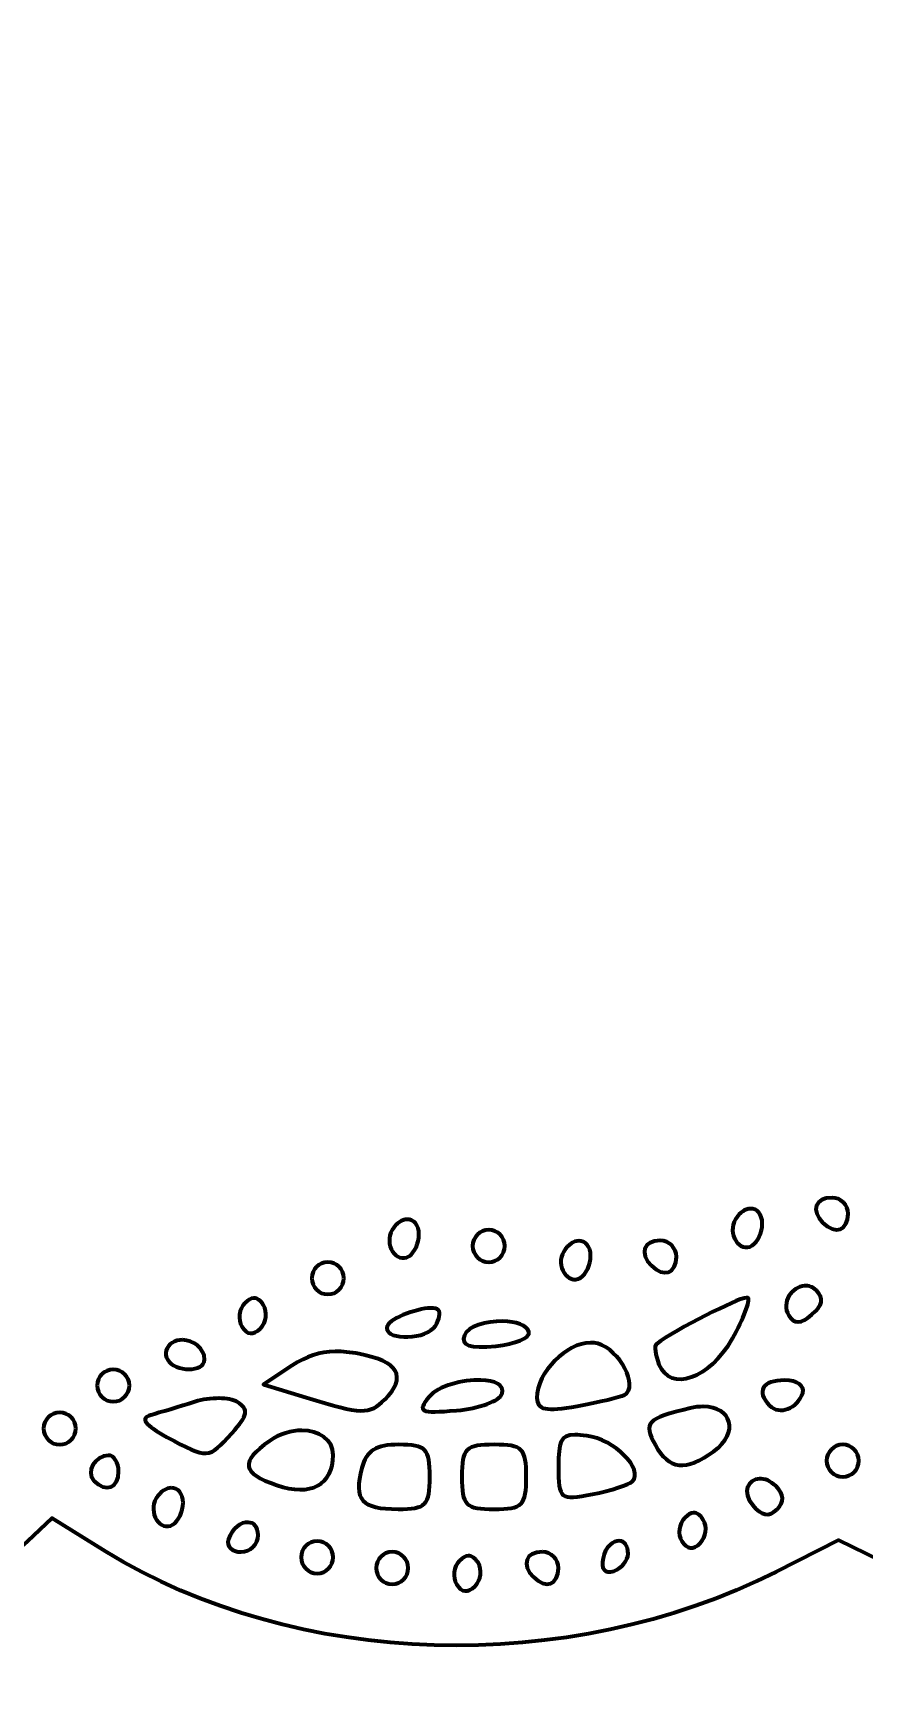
# Model space of a CAD drawing. Header units: centimetres. Extents: x -25.2 to 25.1, y -12.7 to 12.5.
# Drawn here: x 12.63 to 18.87, y -12.68 to -0.36 of the extents above; entities that cross this region are included whole.
import ezdxf

# ---------------------------------------------------------------- set-up
doc = ezdxf.new("R2010")
doc.units = ezdxf.units.CM
doc.header["$MEASUREMENT"] = 0
doc.layers.add('Layer 1', color=7, linetype='Continuous')

msp = doc.modelspace()

# ---------------------------------------------------------------- linework, layer by layer
at = {"layer": 'Layer 1', "color": 72, "lineweight": 90}
for points, knots in [([(15.97372, 12.15449), (15.01323, 12.15637), (13.79512, 11.83764), (13.165, 11.42027), (13.165, 11.42027), (13.165, 11.42027), (12.79541, 11.17553), (12.79541, 11.17553), (12.79541, 11.17553), (12.79541, 11.17553), (12.5548, 11.3781), (12.5548, 11.3781), (12.5548, 11.3781), (12.0029, 11.8425), (10.53138, 12.19604), (9.44182, 12.12637), (9.44182, 12.12637), (8.75205, 12.08227), (7.72787, 11.78745), (7.25901, 11.49798), (7.25901, 11.49798), (7.25901, 11.49798), (6.99525, 11.3351), (6.99525, 11.3351), (6.99525, 11.3351), (6.99525, 11.3351), (6.53471, 11.55256), (6.53471, 11.55256), (6.53471, 11.55256), (5.49151, 12.04654), (4.5113, 12.09186), (3.27785, 11.70221), (3.27785, 11.70221), (2.58334, 11.48282), (2.32917, 11.48005), (1.4299, 11.68237), (1.4299, 11.68237), (1.17685, 11.7393), (0.94386, 11.76022), (0.91231, 11.72867), (0.91231, 11.72867), (0.88077, 11.69713), (0.91677, 11.40903), (0.99169, 11.08871), (0.99169, 11.08871), (1.16692, 10.33949), (1.16186, 10.03309), (0.96606, 9.464), (0.96606, 9.464), (0.54953, 8.25332), (0.63291, 6.8823), (1.18021, 5.95579), (1.18021, 5.95579), (1.31665, 5.72481), (1.31479, 5.70869), (1.10414, 5.29268), (1.10414, 5.29268), (0.59396, 4.28511), (0.44234, 3.45432), (0.56009, 2.31942), (0.56009, 2.31942), (0.64808, 1.47137), (0.86025, 0.7816), (1.20501, 0.22425), (1.20501, 0.22425), (1.20501, 0.22425), (1.44231, -0.1594), (1.44231, -0.1594), (1.44231, -0.1594), (1.44231, -0.1594), (1.20584, -0.53147), (1.20584, -0.53147), (1.20584, -0.53147), (0.68324, -1.35552), (0.41308, -2.73081), (0.55844, -3.82305), (0.55844, -3.82305), (0.65767, -4.56877), (0.7609, -4.90956), (1.08265, -5.5445), (1.08265, -5.5445), (1.08265, -5.5445), (1.29928, -5.97114), (1.29928, -5.97114), (1.29928, -5.97114), (1.29928, -5.97114), (1.09836, -6.42424), (1.09836, -6.42424), (1.09836, -6.42424), (0.78966, -7.11935), (0.70163, -7.54019), (0.70893, -8.28542), (0.70893, -8.28542), (0.71381, -8.78426), (0.77115, -9.14122), (0.9206, -9.6042), (0.9206, -9.6042), (1.16006, -10.34605), (1.17318, -10.67596), (0.99336, -11.39179), (0.99336, -11.39179), (0.81706, -12.09368), (0.86728, -12.13846), (1.62753, -11.96064), (1.62753, -11.96064), (2.39756, -11.78054), (2.57565, -11.78852), (3.33823, -12.04002), (3.33823, -12.04002), (3.83925, -12.20525), (4.14299, -12.25307), (4.70662, -12.25417), (4.70662, -12.25417), (5.49235, -12.2557), (5.89935, -12.16717), (6.5678, -11.85068), (6.5678, -11.85068), (6.98206, -11.65453), (7.00885, -11.65172), (7.20776, -11.78205), (7.20776, -11.78205), (7.51543, -11.98364), (8.40173, -12.30212), (8.87712, -12.3815), (8.87712, -12.3815), (9.4754, -12.48139), (9.88142, -12.48129), (10.59608, -12.38233), (10.59608, -12.38233), (11.30936, -12.28356), (12.32215, -11.91974), (12.59368, -11.66465), (12.59368, -11.66465), (12.59368, -11.66465), (12.77558, -11.4935), (12.77558, -11.4935), (12.77558, -11.4935), (12.77558, -11.4935), (13.17824, -11.74155), (13.17824, -11.74155), (13.17824, -11.74155), (14.60991, -12.62246), (16.64542, -12.68387), (18.21111, -11.89369), (18.21111, -11.89369), (18.21111, -11.89369), (18.67909, -11.65805), (18.67909, -11.65805), (18.67909, -11.65805), (18.67909, -11.65805), (19.09829, -11.8631), (19.09829, -11.8631), (19.09829, -11.8631), (20.09898, -12.35269), (21.21311, -12.4052), (22.3692, -12.01689), (22.3692, -12.01689), (23.01494, -11.79999), (23.30757, -11.79522), (24.16589, -11.98712), (24.16589, -11.98712), (24.44205, -12.04887), (24.6622, -12.06214), (24.70498, -12.01937), (24.70498, -12.01937), (24.74777, -11.97659), (24.7123, -11.64672), (24.61816, -11.21239), (24.61816, -11.21239), (24.61816, -11.21239), (24.45941, -10.47817), (24.45941, -10.47817), (24.45941, -10.47817), (24.45941, -10.47817), (24.6686, -9.844), (24.6686, -9.844), (24.6686, -9.844), (25.07204, -8.6224), (25.02344, -7.43118), (24.52721, -6.37548), (24.52721, -6.37548), (24.52721, -6.37548), (24.36267, -6.02491), (24.36267, -6.02491), (24.36267, -6.02491), (24.36267, -6.02491), (24.61072, -5.48499), (24.61072, -5.48499), (24.61072, -5.48499), (25.02972, -4.57489), (25.13069, -4.0335), (25.08614, -2.93589), (25.08614, -2.93589), (25.0423, -1.85596), (24.86681, -1.19749), (24.44701, -0.53728), (24.44701, -0.53728), (24.44701, -0.53728), (24.2031, -0.15363), (24.2031, -0.15363), (24.2031, -0.15363), (24.2031, -0.15363), (24.40898, 0.15808), (24.40898, 0.15808), (24.40898, 0.15808), (24.87416, 0.86101), (25.10765, 1.78627), (25.10765, 2.92959), (25.10765, 2.92959), (25.10765, 3.7713), (24.971, 4.38807), (24.6099, 5.17359), (24.6099, 5.17359), (24.6099, 5.17359), (24.3602, 5.71599), (24.3602, 5.71599), (24.3602, 5.71599), (24.3602, 5.71599), (24.57021, 6.18397), (24.57021, 6.18397), (24.57021, 6.18397), (24.68578, 6.4415), (24.82239, 6.84785), (24.87365, 7.08686), (24.87365, 7.08686), (24.99887, 7.67074), (24.92401, 8.78798), (24.72234, 9.33913), (24.72234, 9.33913), (24.46235, 10.04965), (24.45378, 10.18103), (24.61981, 10.9258), (24.61981, 10.9258), (24.71278, 11.34282), (24.74753, 11.66285), (24.70497, 11.70549), (24.70497, 11.70549), (24.66232, 11.74823), (24.4419, 11.73545), (24.16588, 11.67407), (24.16588, 11.67407), (23.31295, 11.4844), (23.0717, 11.48732), (22.40309, 11.69805), (22.40309, 11.69805), (21.1744, 12.08529), (20.09649, 12.03725), (19.10407, 11.5517), (19.10407, 11.5517), (19.10407, 11.5517), (18.68984, 11.34916), (18.68984, 11.34916), (18.68984, 11.34916), (18.68984, 11.34916), (18.0937, 11.63276), (18.0937, 11.63276), (18.0937, 11.63276), (17.43541, 11.94538), (16.59145, 12.15327), (15.97373, 12.15449), (15.97373, 12.15449), (15.97373, 12.15449), (15.97372, 12.15449), (15.97372, 12.15449)], [0, 0, 0, 0, 0.01492537, 0.01492537, 0.01492537, 0.01492537, 0.02985075, 0.02985075, 0.02985075, 0.02985075, 0.04477612, 0.04477612, 0.04477612, 0.04477612, 0.05970149, 0.05970149, 0.05970149, 0.05970149, 0.07462687, 0.07462687, 0.07462687, 0.07462687, 0.08955224, 0.08955224, 0.08955224, 0.08955224, 0.10447761, 0.10447761, 0.10447761, 0.10447761, 0.11940299, 0.11940299, 0.11940299, 0.11940299, 0.13432836, 0.13432836, 0.13432836, 0.13432836, 0.14925373, 0.14925373, 0.14925373, 0.14925373, 0.1641791, 0.1641791, 0.1641791, 0.1641791, 0.17910448, 0.17910448, 0.17910448, 0.17910448, 0.19402985, 0.19402985, 0.19402985, 0.19402985, 0.20895522, 0.20895522, 0.20895522, 0.20895522, 0.2238806, 0.2238806, 0.2238806, 0.2238806, 0.23880597, 0.23880597, 0.23880597, 0.23880597, 0.25373134, 0.25373134, 0.25373134, 0.25373134, 0.26865672, 0.26865672, 0.26865672, 0.26865672, 0.28358209, 0.28358209, 0.28358209, 0.28358209, 0.29850746, 0.29850746, 0.29850746, 0.29850746, 0.31343284, 0.31343284, 0.31343284, 0.31343284, 0.32835821, 0.32835821, 0.32835821, 0.32835821, 0.34328358, 0.34328358, 0.34328358, 0.34328358, 0.35820896, 0.35820896, 0.35820896, 0.35820896, 0.37313433, 0.37313433, 0.37313433, 0.37313433, 0.3880597, 0.3880597, 0.3880597, 0.3880597, 0.40298507, 0.40298507, 0.40298507, 0.40298507, 0.41791045, 0.41791045, 0.41791045, 0.41791045, 0.43283582, 0.43283582, 0.43283582, 0.43283582, 0.44776119, 0.44776119, 0.44776119, 0.44776119, 0.46268657, 0.46268657, 0.46268657, 0.46268657, 0.47761194, 0.47761194, 0.47761194, 0.47761194, 0.49253731, 0.49253731, 0.49253731, 0.49253731, 0.50746269, 0.50746269, 0.50746269, 0.50746269, 0.52238806, 0.52238806, 0.52238806, 0.52238806, 0.53731343, 0.53731343, 0.53731343, 0.53731343, 0.55223881, 0.55223881, 0.55223881, 0.55223881, 0.56716418, 0.56716418, 0.56716418, 0.56716418, 0.58208955, 0.58208955, 0.58208955, 0.58208955, 0.59701493, 0.59701493, 0.59701493, 0.59701493, 0.6119403, 0.6119403, 0.6119403, 0.6119403, 0.62686567, 0.62686567, 0.62686567, 0.62686567, 0.64179104, 0.64179104, 0.64179104, 0.64179104, 0.65671642, 0.65671642, 0.65671642, 0.65671642, 0.67164179, 0.67164179, 0.67164179, 0.67164179, 0.68656716, 0.68656716, 0.68656716, 0.68656716, 0.70149254, 0.70149254, 0.70149254, 0.70149254, 0.71641791, 0.71641791, 0.71641791, 0.71641791, 0.73134328, 0.73134328, 0.73134328, 0.73134328, 0.74626866, 0.74626866, 0.74626866, 0.74626866, 0.76119403, 0.76119403, 0.76119403, 0.76119403, 0.7761194, 0.7761194, 0.7761194, 0.7761194, 0.79104478, 0.79104478, 0.79104478, 0.79104478, 0.80597015, 0.80597015, 0.80597015, 0.80597015, 0.82089552, 0.82089552, 0.82089552, 0.82089552, 0.8358209, 0.8358209, 0.8358209, 0.8358209, 0.85074627, 0.85074627, 0.85074627, 0.85074627, 0.86567164, 0.86567164, 0.86567164, 0.86567164, 0.88059701, 0.88059701, 0.88059701, 0.88059701, 0.89552239, 0.89552239, 0.89552239, 0.89552239, 0.91044776, 0.91044776, 0.91044776, 0.91044776, 0.92537313, 0.92537313, 0.92537313, 0.92537313, 0.94029851, 0.94029851, 0.94029851, 0.94029851, 0.95522388, 0.95522388, 0.95522388, 0.95522388, 0.97014925, 0.97014925, 0.97014925, 0.97014925, 1, 1, 1, 1]), ([(18.62948, -9.0899), (18.69587, -9.0899), (18.7502, -9.14422), (18.7502, -9.21062), (18.7502, -9.21062), (18.7502, -9.33629), (18.65428, -9.37019), (18.56168, -9.27759), (18.56168, -9.27759), (18.46908, -9.18499), (18.5038, -9.0899), (18.62948, -9.0899)], [0, 0, 0, 0, 0.25, 0.25, 0.25, 0.25, 0.5, 0.5, 0.5, 0.5, 1, 1, 1, 1]), ([(18.01763, -9.17258), (18.06601, -9.17178), (18.1061, -9.21116), (18.1061, -9.28585), (18.1061, -9.28585), (18.1061, -9.34963), (18.07206, -9.42327), (18.03086, -9.44873), (18.03086, -9.44873), (17.93518, -9.50786), (17.83955, -9.35731), (17.90518, -9.25112), (17.90518, -9.25112), (17.93756, -9.19873), (17.98, -9.1732), (18.01763, -9.17257), (18.01763, -9.17257), (18.01763, -9.17257), (18.01763, -9.17258), (18.01763, -9.17258)], [0, 0, 0, 0, 0.16666667, 0.16666667, 0.16666667, 0.16666667, 0.33333333, 0.33333333, 0.33333333, 0.33333333, 0.5, 0.5, 0.5, 0.5, 0.66666667, 0.66666667, 0.66666667, 0.66666667, 1, 1, 1, 1]), ([(15.44208, -9.25278), (15.49046, -9.25198), (15.53055, -9.29219), (15.53055, -9.36688), (15.53055, -9.36688), (15.53055, -9.43066), (15.49734, -9.50347), (15.45614, -9.52894), (15.45614, -9.52894), (15.36047, -9.58807), (15.264, -9.43752), (15.32964, -9.33133), (15.32964, -9.33133), (15.36202, -9.27894), (15.40446, -9.25341), (15.44209, -9.25278), (15.44209, -9.25278), (15.44209, -9.25278), (15.44208, -9.25278), (15.44208, -9.25278)], [0, 0, 0, 0, 0.16666667, 0.16666667, 0.16666667, 0.16666667, 0.33333333, 0.33333333, 0.33333333, 0.33333333, 0.5, 0.5, 0.5, 0.5, 0.66666667, 0.66666667, 0.66666667, 0.66666667, 1, 1, 1, 1]), ([(16.05393, -9.33133), (16.12032, -9.33133), (16.17465, -9.38565), (16.17465, -9.45205), (16.17465, -9.45205), (16.17465, -9.51844), (16.12033, -9.57277), (16.05393, -9.57277), (16.05393, -9.57277), (15.98754, -9.57277), (15.93321, -9.51845), (15.93321, -9.45205), (15.93321, -9.45205), (15.93321, -9.38565), (15.98753, -9.33133), (16.05393, -9.33133)], [0, 0, 0, 0, 0.2, 0.2, 0.2, 0.2, 0.4, 0.4, 0.4, 0.4, 0.6, 0.6, 0.6, 0.6, 1, 1, 1, 1]), ([(16.72944, -9.41402), (16.77783, -9.41322), (16.81874, -9.4526), (16.81874, -9.52729), (16.81874, -9.52729), (16.81874, -9.59107), (16.78471, -9.66471), (16.7435, -9.69017), (16.7435, -9.69017), (16.64782, -9.7493), (16.55137, -9.59875), (16.617, -9.49256), (16.617, -9.49256), (16.64938, -9.44017), (16.69181, -9.41464), (16.72945, -9.41401), (16.72945, -9.41401), (16.72945, -9.41401), (16.72944, -9.41402), (16.72944, -9.41402)], [0, 0, 0, 0, 0.16666667, 0.16666667, 0.16666667, 0.16666667, 0.33333333, 0.33333333, 0.33333333, 0.33333333, 0.5, 0.5, 0.5, 0.5, 0.66666667, 0.66666667, 0.66666667, 0.66666667, 1, 1, 1, 1]), ([(17.34129, -9.41154), (17.40769, -9.41154), (17.46201, -9.46586), (17.46201, -9.53226), (17.46201, -9.53226), (17.46201, -9.65793), (17.36692, -9.69183), (17.27432, -9.59923), (17.27432, -9.59923), (17.18172, -9.50663), (17.21563, -9.41154), (17.34129, -9.41154)], [0, 0, 0, 0, 0.25, 0.25, 0.25, 0.25, 0.5, 0.5, 0.5, 0.5, 1, 1, 1, 1]), ([(14.84677, -9.57277), (14.91316, -9.57277), (14.96749, -9.62709), (14.96749, -9.69349), (14.96749, -9.69349), (14.96749, -9.75988), (14.91317, -9.81421), (14.84677, -9.81421), (14.84677, -9.81421), (14.78038, -9.81421), (14.72605, -9.75989), (14.72605, -9.69349), (14.72605, -9.69349), (14.72605, -9.62709), (14.78037, -9.57277), (14.84677, -9.57277)], [0, 0, 0, 0, 0.2, 0.2, 0.2, 0.2, 0.4, 0.4, 0.4, 0.4, 0.6, 0.6, 0.6, 0.6, 1, 1, 1, 1]), ([(14.29114, -9.84396), (14.3177, -9.84249), (14.342, -9.85896), (14.3639, -9.8944), (14.3639, -9.8944), (14.39602, -9.94637), (14.38584, -10.02543), (14.34158, -10.06969), (14.34158, -10.06969), (14.28793, -10.12334), (14.24161, -10.11863), (14.20267, -10.05563), (14.20267, -10.05563), (14.17055, -10.00365), (14.18074, -9.9246), (14.22499, -9.88034), (14.22499, -9.88034), (14.24846, -9.85687), (14.27048, -9.8451), (14.29114, -9.84396)], [0, 0, 0, 0, 0.16666667, 0.16666667, 0.16666667, 0.16666667, 0.33333333, 0.33333333, 0.33333333, 0.33333333, 0.5, 0.5, 0.5, 0.5, 0.66666667, 0.66666667, 0.66666667, 0.66666667, 1, 1, 1, 1]), ([(17.98869, -9.83983), (17.9938, -9.83942), (17.9978, -9.83984), (17.99944, -9.84148), (17.99944, -9.84148), (18.01807, -9.8601), (17.9651, -9.99742), (17.88203, -10.14658), (17.88203, -10.14658), (17.71611, -10.44451), (17.41249, -10.55065), (17.33137, -10.33923), (17.33137, -10.33923), (17.30397, -10.26782), (17.29499, -10.19932), (17.31153, -10.18709), (17.31153, -10.18709), (17.46798, -10.07141), (17.91211, -9.84597), (17.9887, -9.83982), (17.9887, -9.83982), (17.9887, -9.83982), (17.98869, -9.83983), (17.98869, -9.83983)], [0, 0, 0, 0, 0.14285714, 0.14285714, 0.14285714, 0.14285714, 0.28571429, 0.28571429, 0.28571429, 0.28571429, 0.42857143, 0.42857143, 0.42857143, 0.42857143, 0.57142857, 0.57142857, 0.57142857, 0.57142857, 0.71428571, 0.71428571, 0.71428571, 0.71428571, 1, 1, 1, 1]), ([(18.42277, -9.75053), (18.45351, -9.74832), (18.4852, -9.75839), (18.51207, -9.78526), (18.51207, -9.78526), (18.57027, -9.84346), (18.56014, -9.89899), (18.479, -9.96633), (18.479, -9.96633), (18.39255, -10.03808), (18.34713, -10.03967), (18.30537, -9.97212), (18.30537, -9.97212), (18.24453, -9.87368), (18.33057, -9.75715), (18.42278, -9.75053), (18.42278, -9.75053), (18.42278, -9.75053), (18.42277, -9.75053), (18.42277, -9.75053)], [0, 0, 0, 0, 0.16666667, 0.16666667, 0.16666667, 0.16666667, 0.33333333, 0.33333333, 0.33333333, 0.33333333, 0.5, 0.5, 0.5, 0.5, 0.66666667, 0.66666667, 0.66666667, 0.66666667, 1, 1, 1, 1]), ([(15.61984, -9.91755), (15.64562, -9.91742), (15.6657, -9.92207), (15.67606, -9.93243), (15.67606, -9.93243), (15.69349, -9.94986), (15.68373, -10.00263), (15.65456, -10.04984), (15.65456, -10.04984), (15.59072, -10.15312), (15.2891, -10.16543), (15.2891, -10.06472), (15.2891, -10.06472), (15.2891, -10.00445), (15.5081, -9.91808), (15.61983, -9.91755), (15.61983, -9.91755), (15.61983, -9.91755), (15.61984, -9.91755), (15.61984, -9.91755)], [0, 0, 0, 0, 0.16666667, 0.16666667, 0.16666667, 0.16666667, 0.33333333, 0.33333333, 0.33333333, 0.33333333, 0.5, 0.5, 0.5, 0.5, 0.66666667, 0.66666667, 0.66666667, 0.66666667, 1, 1, 1, 1]), ([(16.15976, -10.01677), (16.25644, -10.01824), (16.34264, -10.04383), (16.35572, -10.09615), (16.35572, -10.09615), (16.36679, -10.14041), (16.25461, -10.18776), (16.10602, -10.20198), (16.10602, -10.20198), (15.91006, -10.22073), (15.8455, -10.1989), (15.8712, -10.12178), (15.8712, -10.12178), (15.89433, -10.05239), (16.03546, -10.01489), (16.15976, -10.01677)], [0, 0, 0, 0, 0.2, 0.2, 0.2, 0.2, 0.4, 0.4, 0.4, 0.4, 0.6, 0.6, 0.6, 0.6, 1, 1, 1, 1]), ([(13.75701, -10.1565), (13.83879, -10.15774), (13.92155, -10.22052), (13.92155, -10.30202), (13.92155, -10.30202), (13.92155, -10.39991), (13.70333, -10.4006), (13.64291, -10.30285), (13.64291, -10.30285), (13.61745, -10.26165), (13.63348, -10.20498), (13.67846, -10.17717), (13.67846, -10.17717), (13.70247, -10.16233), (13.72975, -10.15609), (13.75701, -10.1565)], [0, 0, 0, 0, 0.2, 0.2, 0.2, 0.2, 0.4, 0.4, 0.4, 0.4, 0.6, 0.6, 0.6, 0.6, 1, 1, 1, 1]), ([(16.81708, -10.17717), (16.83566, -10.17704), (16.85426, -10.17905), (16.87165, -10.18378), (16.87165, -10.18378), (17.03791, -10.22906), (17.18263, -10.50624), (17.07257, -10.56825), (17.07257, -10.56825), (17.04353, -10.58461), (16.88385, -10.62181), (16.71786, -10.65176), (16.71786, -10.65176), (16.48407, -10.69395), (16.41607, -10.68084), (16.41607, -10.5914), (16.41607, -10.5914), (16.41607, -10.39526), (16.63744, -10.17842), (16.81708, -10.17716), (16.81708, -10.17716), (16.81708, -10.17716), (16.81708, -10.17717), (16.81708, -10.17717)], [0, 0, 0, 0, 0.14285714, 0.14285714, 0.14285714, 0.14285714, 0.28571429, 0.28571429, 0.28571429, 0.28571429, 0.42857143, 0.42857143, 0.42857143, 0.42857143, 0.57142857, 0.57142857, 0.57142857, 0.57142857, 0.71428571, 0.71428571, 0.71428571, 0.71428571, 1, 1, 1, 1]), ([(14.90299, -10.24249), (14.95709, -10.24197), (15.01578, -10.24833), (15.08158, -10.26068), (15.08158, -10.26068), (15.37778, -10.31624), (15.44322, -10.43316), (15.2734, -10.60298), (15.2734, -10.60298), (15.15827, -10.7181), (15.10482, -10.71665), (14.68553, -10.58892), (14.68553, -10.58892), (14.68553, -10.58892), (14.3639, -10.49053), (14.3639, -10.49053), (14.3639, -10.49053), (14.3639, -10.49053), (14.57887, -10.34914), (14.57887, -10.34914), (14.57887, -10.34914), (14.68664, -10.27781), (14.78396, -10.24362), (14.90298, -10.24248), (14.90298, -10.24248), (14.90298, -10.24248), (14.90299, -10.24249), (14.90299, -10.24249)], [0, 0, 0, 0, 0.125, 0.125, 0.125, 0.125, 0.25, 0.25, 0.25, 0.25, 0.375, 0.375, 0.375, 0.375, 0.5, 0.5, 0.5, 0.5, 0.625, 0.625, 0.625, 0.625, 0.75, 0.75, 0.75, 0.75, 1, 1, 1, 1]), ([(13.23694, -10.37727), (13.30334, -10.37727), (13.35766, -10.43159), (13.35766, -10.49799), (13.35766, -10.49799), (13.35766, -10.56438), (13.30334, -10.61871), (13.23694, -10.61871), (13.23694, -10.61871), (13.17055, -10.61871), (13.11622, -10.56439), (13.11622, -10.49799), (13.11622, -10.49799), (13.11622, -10.43159), (13.17054, -10.37727), (13.23694, -10.37727)], [0, 0, 0, 0, 0.2, 0.2, 0.2, 0.2, 0.4, 0.4, 0.4, 0.4, 0.6, 0.6, 0.6, 0.6, 1, 1, 1, 1]), ([(15.99357, -10.45747), (16.09874, -10.46055), (16.17625, -10.49305), (16.1548, -10.55834), (16.1548, -10.55834), (16.13662, -10.61367), (15.98226, -10.67063), (15.81167, -10.68484), (15.81167, -10.68484), (15.53751, -10.70769), (15.51386, -10.69573), (15.60662, -10.58397), (15.60662, -10.58397), (15.678, -10.49796), (15.85835, -10.45351), (15.99357, -10.45747)], [0, 0, 0, 0, 0.2, 0.2, 0.2, 0.2, 0.4, 0.4, 0.4, 0.4, 0.6, 0.6, 0.6, 0.6, 1, 1, 1, 1]), ([(18.27395, -10.45829), (18.3676, -10.45829), (18.42734, -10.49999), (18.40955, -10.55337), (18.40955, -10.55337), (18.37035, -10.67097), (18.23606, -10.72219), (18.1615, -10.64763), (18.1615, -10.64763), (18.05655, -10.54268), (18.10677, -10.45829), (18.27395, -10.45829)], [0, 0, 0, 0, 0.25, 0.25, 0.25, 0.25, 0.5, 0.5, 0.5, 0.5, 1, 1, 1, 1]), ([(14.02986, -10.59389), (14.08762, -10.59415), (14.13798, -10.60348), (14.16794, -10.622), (14.16794, -10.622), (14.25632, -10.67662), (14.24835, -10.72064), (14.1266, -10.85516), (14.1266, -10.85516), (13.94901, -11.0514), (13.94904, -11.0517), (13.6396, -10.8841), (13.6396, -10.8841), (13.47254, -10.79362), (13.43535, -10.74259), (13.51888, -10.71956), (13.51888, -10.71956), (13.58527, -10.70126), (13.73425, -10.65661), (13.84961, -10.62034), (13.84961, -10.62034), (13.90729, -10.60221), (13.97209, -10.59363), (14.02986, -10.59388), (14.02986, -10.59388), (14.02986, -10.59388), (14.02986, -10.59389), (14.02986, -10.59389)], [0, 0, 0, 0, 0.125, 0.125, 0.125, 0.125, 0.25, 0.25, 0.25, 0.25, 0.375, 0.375, 0.375, 0.375, 0.5, 0.5, 0.5, 0.5, 0.625, 0.625, 0.625, 0.625, 0.75, 0.75, 0.75, 0.75, 1, 1, 1, 1]), ([(12.83511, -10.69973), (12.9015, -10.69973), (12.95583, -10.75405), (12.95583, -10.82045), (12.95583, -10.82045), (12.95583, -10.88684), (12.9015, -10.94117), (12.83511, -10.94117), (12.83511, -10.94117), (12.76872, -10.94117), (12.71439, -10.88685), (12.71439, -10.82045), (12.71439, -10.82045), (12.71439, -10.75406), (12.76871, -10.69973), (12.83511, -10.69973)], [0, 0, 0, 0, 0.2, 0.2, 0.2, 0.2, 0.4, 0.4, 0.4, 0.4, 0.6, 0.6, 0.6, 0.6, 1, 1, 1, 1]), ([(17.66292, -10.6559), (17.87259, -10.65598), (17.94125, -10.84633), (17.74147, -10.99242), (17.74147, -10.99242), (17.53523, -11.14322), (17.40228, -11.12877), (17.30408, -10.94529), (17.30408, -10.94529), (17.21206, -10.77334), (17.23738, -10.74653), (17.56453, -10.6683), (17.56453, -10.6683), (17.59985, -10.65985), (17.63297, -10.65589), (17.66292, -10.6559)], [0, 0, 0, 0, 0.2, 0.2, 0.2, 0.2, 0.4, 0.4, 0.4, 0.4, 0.6, 0.6, 0.6, 0.6, 1, 1, 1, 1]), ([(14.65081, -10.8345), (14.7807, -10.83383), (14.88728, -10.9017), (14.88728, -11.02054), (14.88728, -11.02054), (14.88728, -11.24175), (14.71724, -11.33256), (14.46477, -11.24544), (14.46477, -11.24544), (14.20036, -11.15419), (14.1862, -11.0702), (14.40937, -10.91388), (14.40937, -10.91388), (14.48654, -10.85983), (14.57287, -10.83491), (14.6508, -10.8345), (14.6508, -10.8345), (14.6508, -10.8345), (14.65081, -10.8345), (14.65081, -10.8345)], [0, 0, 0, 0, 0.16666667, 0.16666667, 0.16666667, 0.16666667, 0.33333333, 0.33333333, 0.33333333, 0.33333333, 0.5, 0.5, 0.5, 0.5, 0.66666667, 0.66666667, 0.66666667, 0.66666667, 1, 1, 1, 1]), ([(15.37924, -10.94116), (15.58342, -10.94116), (15.61158, -10.97016), (15.61158, -11.18259), (15.61158, -11.18259), (15.61158, -11.39612), (15.58361, -11.42402), (15.37428, -11.42402), (15.37428, -11.42402), (15.09798, -11.42402), (15.03851, -11.35618), (15.10143, -11.11562), (15.10143, -11.11562), (15.13504, -10.98706), (15.20871, -10.94116), (15.37924, -10.94116)], [0, 0, 0, 0, 0.2, 0.2, 0.2, 0.2, 0.4, 0.4, 0.4, 0.4, 0.6, 0.6, 0.6, 0.6, 1, 1, 1, 1]), ([(16.09444, -10.94116), (16.30904, -10.94116), (16.33587, -10.96799), (16.33587, -11.18259), (16.33587, -11.18259), (16.33587, -11.39719), (16.30904, -11.42402), (16.09444, -11.42402), (16.09444, -11.42402), (15.87984, -11.42402), (15.85301, -11.39719), (15.85301, -11.18259), (15.85301, -11.18259), (15.85301, -10.96799), (15.87984, -10.94116), (16.09444, -10.94116)], [0, 0, 0, 0, 0.2, 0.2, 0.2, 0.2, 0.4, 0.4, 0.4, 0.4, 0.6, 0.6, 0.6, 0.6, 1, 1, 1, 1]), ([(16.69968, -10.8684), (16.72462, -10.86835), (16.75392, -10.87073), (16.7898, -10.87501), (16.7898, -10.87501), (16.99416, -10.89942), (17.22146, -11.12713), (17.13128, -11.21731), (17.13128, -11.21731), (17.10749, -11.2411), (16.97343, -11.28427), (16.8328, -11.31239), (16.8328, -11.31239), (16.58828, -11.36129), (16.57731, -11.35215), (16.57731, -11.10651), (16.57731, -11.10651), (16.57731, -10.91915), (16.59162, -10.86856), (16.69968, -10.86838), (16.69968, -10.86838), (16.69968, -10.86838), (16.69968, -10.8684), (16.69968, -10.8684)], [0, 0, 0, 0, 0.14285714, 0.14285714, 0.14285714, 0.14285714, 0.28571429, 0.28571429, 0.28571429, 0.28571429, 0.42857143, 0.42857143, 0.42857143, 0.42857143, 0.57142857, 0.57142857, 0.57142857, 0.57142857, 0.71428571, 0.71428571, 0.71428571, 0.71428571, 1, 1, 1, 1]), ([(18.70968, -10.94116), (18.77607, -10.94116), (18.8304, -10.99548), (18.8304, -11.06188), (18.8304, -11.06188), (18.8304, -11.12827), (18.77608, -11.1826), (18.70968, -11.1826), (18.70968, -11.1826), (18.64328, -11.1826), (18.58896, -11.12828), (18.58896, -11.06188), (18.58896, -11.06188), (18.58896, -10.99549), (18.64328, -10.94116), (18.70968, -10.94116)], [0, 0, 0, 0, 0.2, 0.2, 0.2, 0.2, 0.4, 0.4, 0.4, 0.4, 0.6, 0.6, 0.6, 0.6, 1, 1, 1, 1]), ([(13.20139, -11.02136), (13.24304, -11.02136), (13.27746, -11.07568), (13.27746, -11.14208), (13.27746, -11.14208), (13.27746, -11.26653), (13.18288, -11.30216), (13.09225, -11.21153), (13.09225, -11.21153), (13.02796, -11.14723), (13.0999, -11.02136), (13.20139, -11.02136)], [0, 0, 0, 0, 0.25, 0.25, 0.25, 0.25, 0.5, 0.5, 0.5, 0.5, 1, 1, 1, 1]), ([(18.0846, -11.19665), (18.12261, -11.19487), (18.167, -11.21125), (18.20945, -11.2537), (18.20945, -11.2537), (18.27158, -11.31583), (18.27344, -11.36913), (18.21524, -11.42733), (18.21524, -11.42733), (18.15704, -11.48553), (18.10151, -11.4754), (18.03417, -11.39426), (18.03417, -11.39426), (17.95033, -11.29324), (18.00097, -11.20056), (18.08461, -11.19665), (18.08461, -11.19665), (18.08461, -11.19665), (18.0846, -11.19665), (18.0846, -11.19665)], [0, 0, 0, 0, 0.16666667, 0.16666667, 0.16666667, 0.16666667, 0.33333333, 0.33333333, 0.33333333, 0.33333333, 0.5, 0.5, 0.5, 0.5, 0.66666667, 0.66666667, 0.66666667, 0.66666667, 1, 1, 1, 1]), ([(13.67185, -11.26527), (13.72023, -11.26447), (13.76032, -11.30385), (13.76032, -11.37854), (13.76032, -11.37854), (13.76032, -11.44232), (13.72628, -11.51513), (13.68508, -11.5406), (13.68508, -11.5406), (13.5894, -11.59973), (13.49377, -11.44918), (13.5594, -11.34299), (13.5594, -11.34299), (13.59178, -11.2906), (13.63422, -11.26589), (13.67185, -11.26527)], [0, 0, 0, 0, 0.2, 0.2, 0.2, 0.2, 0.4, 0.4, 0.4, 0.4, 0.6, 0.6, 0.6, 0.6, 1, 1, 1, 1]), ([(17.59099, -11.45296), (17.61755, -11.45149), (17.64184, -11.46878), (17.66375, -11.50422), (17.66375, -11.50422), (17.69587, -11.55619), (17.68569, -11.63442), (17.64143, -11.67868), (17.64143, -11.67868), (17.58778, -11.73233), (17.54146, -11.72763), (17.50252, -11.66462), (17.50252, -11.66462), (17.4704, -11.61265), (17.48058, -11.53442), (17.52484, -11.49016), (17.52484, -11.49016), (17.54831, -11.46669), (17.57033, -11.4541), (17.59099, -11.45295), (17.59099, -11.45295), (17.59099, -11.45295), (17.59099, -11.45296), (17.59099, -11.45296)], [0, 0, 0, 0, 0.14285714, 0.14285714, 0.14285714, 0.14285714, 0.28571429, 0.28571429, 0.28571429, 0.28571429, 0.42857143, 0.42857143, 0.42857143, 0.42857143, 0.57142857, 0.57142857, 0.57142857, 0.57142857, 0.71428571, 0.71428571, 0.71428571, 0.71428571, 1, 1, 1, 1]), ([(14.24897, -11.52407), (14.29044, -11.52592), (14.32338, -11.55615), (14.32338, -11.61833), (14.32338, -11.61833), (14.32338, -11.68841), (14.26614, -11.74566), (14.19605, -11.74566), (14.19605, -11.74566), (14.12597, -11.74566), (14.08345, -11.70231), (14.10097, -11.64975), (14.10097, -11.64975), (14.12895, -11.56581), (14.19565, -11.5217), (14.24897, -11.52407)], [0, 0, 0, 0, 0.2, 0.2, 0.2, 0.2, 0.4, 0.4, 0.4, 0.4, 0.6, 0.6, 0.6, 0.6, 1, 1, 1, 1]), ([(14.76656, -11.66463), (14.83295, -11.66463), (14.88728, -11.71895), (14.88728, -11.78535), (14.88728, -11.78535), (14.88728, -11.85174), (14.83295, -11.90607), (14.76656, -11.90607), (14.76656, -11.90607), (14.70017, -11.90607), (14.64584, -11.85175), (14.64584, -11.78535), (14.64584, -11.78535), (14.64584, -11.71896), (14.70016, -11.66463), (14.76656, -11.66463)], [0, 0, 0, 0, 0.2, 0.2, 0.2, 0.2, 0.4, 0.4, 0.4, 0.4, 0.6, 0.6, 0.6, 0.6, 1, 1, 1, 1]), ([(17.03371, -11.66297), (17.07024, -11.66477), (17.09986, -11.6952), (17.09986, -11.75888), (17.09986, -11.75888), (17.09986, -11.81052), (17.0511, -11.86884), (16.99155, -11.88869), (16.99155, -11.88869), (16.92386, -11.91125), (16.89397, -11.87504), (16.91135, -11.79112), (16.91135, -11.79112), (16.92893, -11.70628), (16.98675, -11.66065), (17.03372, -11.66296), (17.03372, -11.66296), (17.03372, -11.66296), (17.03371, -11.66297), (17.03371, -11.66297)], [0, 0, 0, 0, 0.16666667, 0.16666667, 0.16666667, 0.16666667, 0.33333333, 0.33333333, 0.33333333, 0.33333333, 0.5, 0.5, 0.5, 0.5, 0.66666667, 0.66666667, 0.66666667, 0.66666667, 1, 1, 1, 1]), ([(15.32963, -11.74566), (15.39602, -11.74566), (15.45035, -11.79998), (15.45035, -11.86638), (15.45035, -11.86638), (15.45035, -11.93277), (15.39603, -11.9871), (15.32963, -11.9871), (15.32963, -11.9871), (15.26324, -11.9871), (15.20891, -11.93278), (15.20891, -11.86638), (15.20891, -11.86638), (15.20891, -11.79998), (15.26323, -11.74566), (15.32963, -11.74566)], [0, 0, 0, 0, 0.2, 0.2, 0.2, 0.2, 0.4, 0.4, 0.4, 0.4, 0.6, 0.6, 0.6, 0.6, 1, 1, 1, 1]), ([(15.90096, -11.77542), (15.92752, -11.77395), (15.95181, -11.79042), (15.97372, -11.82586), (15.97372, -11.82586), (16.00584, -11.87783), (15.99566, -11.95689), (15.9514, -12.00115), (15.9514, -12.00115), (15.89775, -12.0548), (15.85143, -12.05009), (15.81249, -11.98709), (15.81249, -11.98709), (15.78037, -11.93511), (15.79055, -11.85606), (15.83481, -11.8118), (15.83481, -11.8118), (15.85828, -11.78833), (15.8803, -11.77656), (15.90096, -11.77542)], [0, 0, 0, 0, 0.16666667, 0.16666667, 0.16666667, 0.16666667, 0.33333333, 0.33333333, 0.33333333, 0.33333333, 0.5, 0.5, 0.5, 0.5, 0.66666667, 0.66666667, 0.66666667, 0.66666667, 1, 1, 1, 1]), ([(16.45659, -11.74566), (16.52298, -11.74566), (16.57731, -11.79998), (16.57731, -11.86638), (16.57731, -11.86638), (16.57731, -11.99205), (16.48222, -12.02595), (16.38962, -11.93335), (16.38962, -11.93335), (16.29702, -11.84075), (16.33093, -11.74566), (16.45659, -11.74566)], [0, 0, 0, 0, 0.25, 0.25, 0.25, 0.25, 0.5, 0.5, 0.5, 0.5, 1, 1, 1, 1])]:
    msp.add_open_spline(points, degree=3, knots=knots, dxfattribs=at)

doc.saveas('drawing.dxf')
